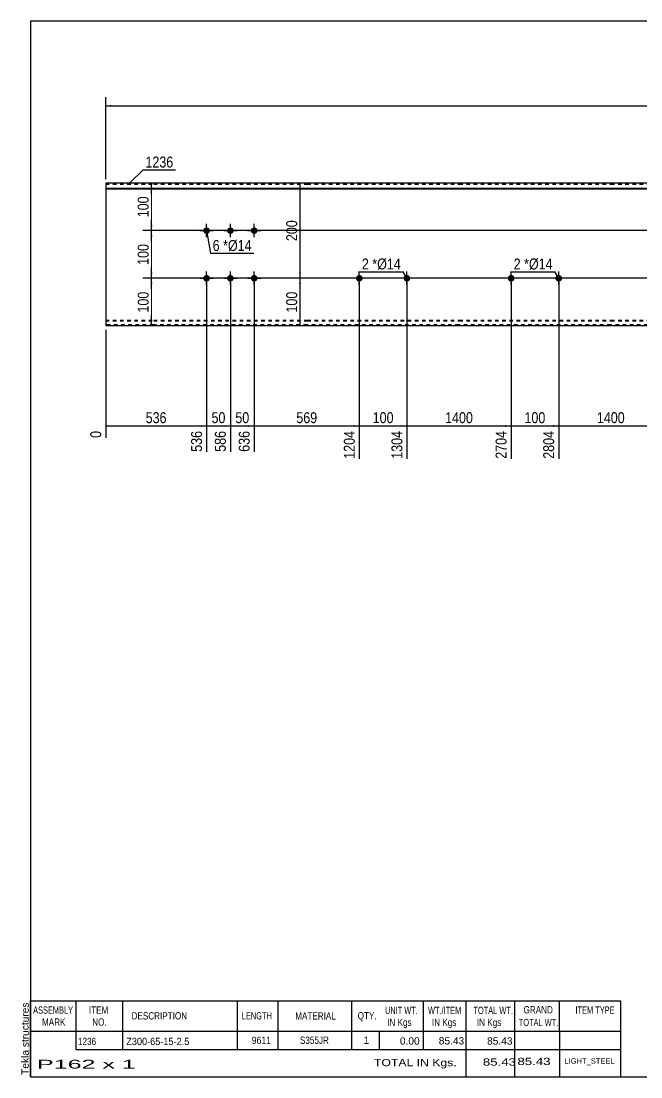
# Model space of a CAD drawing. Header units: millimetres. Extents: x -22 to 380, y -216 to 61.
# Drawn here: x -22.2 to 140.5, y -215.8 to 61.2 of the extents above; entities that cross this region are included whole.
import ezdxf

# ---------------------------------------------------------------- set-up
doc = ezdxf.new("R2010")
doc.units = ezdxf.units.MM
doc.linetypes.add('DXK_LINE_DOT1', pattern=[1.8814, 0.9407, -0.9407])
doc.styles.add('Arial', font='ARIAL.TTF', dxfattribs={"height": 0.2})
doc.styles.add('Arial Narrow', font='ARIALN.TTF', dxfattribs={"height": 0.2})

# ---------------------------------------------------------------- blocks, each defined once
blk = doc.blocks.new('Unknown-628700877-1200')
at = {"color": 5, "linetype": 'Continuous'}
for p, q in [((380.29, 61.23), (-19.71, 61.23)), ((-19.71, 61.23), (-19.71, -215.77)), ((380.29, -215.77), (380.29, 61.23)), ((-19.71, -215.77), (380.29, -215.77))]:
    blk.add_line(p, q, dxfattribs=at)
at = {"color": 174, "linetype": 'Continuous', "style": 'Arial'}
blk.add_text('Tekla structures', height=1.9102, rotation=90, dxfattribs=at).set_placement((-20.21, -215.27))
blk = doc.blocks.new('Bolt-628700877-1289 - 1220')
at = {"linetype": 'Continuous'}
for points in [[(25.6, 6.25, -1), (27.35, 6.25, -1)], [(31.85, 6.25, -1), (33.6, 6.25, -1)], [(38.1, 6.25, -1), (39.85, 6.25, -1)], [(25.6, -6.25, -1), (27.35, -6.25, -1)], [(31.85, -6.25, -1), (33.6, -6.25, -1)], [(38.1, -6.25, -1), (39.85, -6.25, -1)]]:
    blk.add_hatch(color=3, dxfattribs=at).paths.add_polyline_path(points)
at = {"color": 3, "linetype": 'Continuous'}
for p, q in [((24.72, 6.25), (28.22, 6.25)), ((26.47, 4.5), (26.47, 8)), ((30.97, 6.25), (34.47, 6.25)), ((32.72, 4.5), (32.72, 8)), ((37.22, 6.25), (40.72, 6.25)), ((38.97, 4.5), (38.97, 8)), ((26.47, -8), (26.47, -4.5)), ((32.72, -8), (32.72, -4.5)), ((38.97, -8), (38.97, -4.5)), ((24.72, -6.25), (28.22, -6.25)), ((30.97, -6.25), (34.47, -6.25)), ((37.22, -6.25), (40.72, -6.25))]:
    blk.add_line(p, q, dxfattribs=at)
blk = doc.blocks.new('Part-628700877-1320 - 1220')
at = {"color": 2, "linetype": 'Continuous'}
for p, q in [((0, 18.75), (0, -18.75)), ((12.5, 18.75), (0, 18.75)), ((0, 17.42), (12.5, 17.42)), ((0, 17.2), (12.5, 17.2)), ((52.84, 18.75), (12.6, 18.75)), ((12.6, 17.42), (52.84, 17.42)), ((12.6, 17.2), (52.84, 17.2)), ((92.69, 18.75), (52.94, 18.75)), ((52.94, 17.42), (92.69, 17.42)), ((52.94, 17.2), (92.69, 17.2)), ((132.54, 18.75), (92.79, 18.75)), ((92.79, 17.42), (132.54, 17.42)), ((92.79, 17.2), (132.54, 17.2)), ((172.39, 18.75), (132.64, 18.75)), ((132.64, 17.42), (172.39, 17.42)), ((132.64, 17.2), (172.39, 17.2)), ((199.24, 18.75), (172.49, 18.75)), ((172.49, 17.42), (199.24, 17.42)), ((172.49, 17.2), (199.24, 17.2)), ((239.09, 18.75), (199.34, 18.75)), ((199.34, 17.42), (239.09, 17.42)), ((199.34, 17.2), (239.09, 17.2)), ((278.94, 18.75), (239.19, 18.75)), ((239.19, 17.42), (278.94, 17.42)), ((239.19, 17.2), (278.94, 17.2)), ((306.78, 18.75), (279.04, 18.75)), ((279.04, 17.42), (306.78, 17.42)), ((279.04, 17.2), (306.78, 17.2)), ((347.13, 18.75), (306.88, 18.75)), ((306.88, 17.42), (347.13, 17.42)), ((306.88, 17.2), (347.13, 17.2)), ((364.22, 18.75), (347.23, 18.75)), ((347.23, 17.42), (364.22, 17.42)), ((347.23, 17.2), (364.22, 17.2)), ((364.22, -18.75), (364.22, 18.75)), ((12.5, -18.75), (0, -18.75)), ((52.84, -18.75), (12.6, -18.75)), ((92.69, -18.75), (52.94, -18.75)), ((132.54, -18.75), (92.79, -18.75)), ((172.39, -18.75), (132.64, -18.75)), ((199.24, -18.75), (172.49, -18.75)), ((239.09, -18.75), (199.34, -18.75)), ((278.94, -18.75), (239.19, -18.75)), ((306.78, -18.75), (279.04, -18.75)), ((347.13, -18.75), (306.88, -18.75)), ((364.22, -18.75), (347.23, -18.75))]:
    blk.add_line(p, q, dxfattribs=at)
at = {"color": 7, "linetype": 'DXK_LINE_DOT1'}
for p, q in [((0, 18.44), (12.5, 18.44)), ((12.6, 18.44), (52.84, 18.44)), ((52.94, 18.44), (92.69, 18.44)), ((92.79, 18.44), (132.54, 18.44)), ((132.64, 18.44), (172.39, 18.44)), ((172.49, 18.44), (199.24, 18.44)), ((199.34, 18.44), (239.09, 18.44)), ((239.19, 18.44), (278.94, 18.44)), ((279.04, 18.44), (306.78, 18.44)), ((306.88, 18.44), (347.13, 18.44)), ((347.23, 18.44), (364.22, 18.44)), ((0, -17.2), (12.5, -17.2)), ((0, -17.42), (12.5, -17.42)), ((12.5, -18.44), (0, -18.44)), ((12.6, -17.2), (52.84, -17.2)), ((12.6, -17.42), (52.84, -17.42)), ((52.84, -18.44), (12.6, -18.44)), ((52.94, -17.2), (92.69, -17.2)), ((52.94, -17.42), (92.69, -17.42)), ((92.69, -18.44), (52.94, -18.44)), ((92.79, -17.2), (132.54, -17.2)), ((92.79, -17.42), (132.54, -17.42)), ((132.54, -18.44), (92.79, -18.44)), ((132.64, -17.2), (172.39, -17.2)), ((132.64, -17.42), (172.39, -17.42)), ((172.39, -18.44), (132.64, -18.44)), ((172.49, -17.2), (199.24, -17.2)), ((172.49, -17.42), (199.24, -17.42)), ((199.24, -18.44), (172.49, -18.44)), ((199.34, -17.2), (239.09, -17.2)), ((199.34, -17.42), (239.09, -17.42)), ((239.09, -18.44), (199.34, -18.44)), ((239.19, -17.2), (278.94, -17.2)), ((239.19, -17.42), (278.94, -17.42)), ((278.94, -18.44), (239.19, -18.44)), ((279.04, -17.2), (306.78, -17.2)), ((279.04, -17.42), (306.78, -17.42)), ((306.78, -18.44), (279.04, -18.44)), ((306.88, -17.2), (347.13, -17.2)), ((306.88, -17.42), (347.13, -17.42)), ((347.13, -18.44), (306.88, -18.44)), ((347.23, -17.2), (364.22, -17.2)), ((347.23, -17.42), (364.22, -17.42)), ((364.22, -18.44), (347.23, -18.44))]:
    blk.add_line(p, q, dxfattribs=at)
blk = doc.blocks.new('Bolt-628700877-1325 - 1220')
at = {"linetype": 'Continuous'}
for points in [[(66.57, -7.12), (66.39, -7.1), (66.21, -7.05), (66.05, -6.96), (65.92, -6.83), (65.81, -6.69), (65.74, -6.52), (65.7, -6.34), (65.7, -6.16), (65.74, -5.98), (65.81, -5.81), (65.92, -5.66), (66.05, -5.54), (66.21, -5.45), (66.39, -5.39), (66.57, -5.37), (66.75, -5.39), (66.92, -5.45), (67.08, -5.54), (67.22, -5.66), (67.33, -5.81), (67.4, -5.98), (67.44, -6.16), (67.44, -6.34), (67.4, -6.52), (67.33, -6.69), (67.22, -6.83), (67.08, -6.96), (66.92, -7.05), (66.75, -7.1)], [(79.07, -7.12), (78.89, -7.1), (78.71, -7.05), (78.55, -6.96), (78.42, -6.83), (78.31, -6.69), (78.24, -6.52), (78.2, -6.34), (78.2, -6.16), (78.24, -5.98), (78.31, -5.81), (78.42, -5.66), (78.55, -5.54), (78.71, -5.45), (78.89, -5.39), (79.07, -5.37), (79.25, -5.39), (79.42, -5.45), (79.58, -5.54), (79.72, -5.66), (79.83, -5.81), (79.9, -5.98), (79.94, -6.16), (79.94, -6.34), (79.9, -6.52), (79.83, -6.69), (79.72, -6.83), (79.58, -6.96), (79.42, -7.05), (79.25, -7.1)]]:
    blk.add_hatch(color=3, dxfattribs=at).paths.add_polyline_path(points)
at = {"color": 3, "linetype": 'Continuous'}
for p, q in [((66.57, -8), (66.57, -4.5)), ((79.07, -8), (79.07, -4.5)), ((68.32, -6.25), (64.82, -6.25)), ((80.82, -6.25), (77.32, -6.25))]:
    blk.add_line(p, q, dxfattribs=at)
blk = doc.blocks.new('Bolt-628700877-1330 - 1220')
at = {"linetype": 'Continuous'}
for points in [[(106.42, -7.12), (106.24, -7.1), (106.06, -7.05), (105.9, -6.96), (105.77, -6.83), (105.66, -6.69), (105.59, -6.52), (105.55, -6.34), (105.55, -6.16), (105.59, -5.98), (105.66, -5.81), (105.77, -5.66), (105.9, -5.54), (106.06, -5.45), (106.24, -5.39), (106.42, -5.37), (106.6, -5.39), (106.77, -5.45), (106.93, -5.54), (107.07, -5.66), (107.18, -5.81), (107.25, -5.98), (107.29, -6.16), (107.29, -6.34), (107.25, -6.52), (107.18, -6.69), (107.07, -6.83), (106.93, -6.96), (106.77, -7.05), (106.6, -7.1)], [(118.92, -7.12), (118.74, -7.1), (118.56, -7.05), (118.4, -6.96), (118.27, -6.83), (118.16, -6.69), (118.09, -6.52), (118.05, -6.34), (118.05, -6.16), (118.09, -5.98), (118.16, -5.81), (118.27, -5.66), (118.4, -5.54), (118.56, -5.45), (118.74, -5.39), (118.92, -5.37), (119.1, -5.39), (119.27, -5.45), (119.43, -5.54), (119.57, -5.66), (119.68, -5.81), (119.75, -5.98), (119.79, -6.16), (119.79, -6.34), (119.75, -6.52), (119.68, -6.69), (119.57, -6.83), (119.43, -6.96), (119.27, -7.05), (119.1, -7.1)]]:
    blk.add_hatch(color=3, dxfattribs=at).paths.add_polyline_path(points)
at = {"color": 3, "linetype": 'Continuous'}
for p, q in [((106.42, -8), (106.42, -4.5)), ((118.92, -8), (118.92, -4.5)), ((108.17, -6.25), (104.67, -6.25)), ((120.67, -6.25), (117.17, -6.25))]:
    blk.add_line(p, q, dxfattribs=at)
blk = doc.blocks.new('StraightDimension-628700877-1927 - 1220')
at = {"linetype": 'Continuous'}
for points in [[(50.75, 17.25), (51, 18.75), (51.25, 17.25)], [(51.25, -4.75), (51, -6.25), (50.75, -4.75)]]:
    blk.add_hatch(color=7, dxfattribs=at).paths.add_polyline_path(points)
at = {"color": 7, "linetype": 'Continuous'}
for p, q in [((65.57, 18.75), (48.75, 18.75)), ((51, -6.25), (51, 18.75)), ((251.82, -6.25), (48.75, -6.25))]:
    blk.add_line(p, q, dxfattribs=at)
at = {"color": 0}
blk.add_wipeout([(50.85, 9.59), (46.65, 9.59), (46.65, 2.91), (50.85, 2.91)], dxfattribs=at)
at = {"color": 3, "style": 'Arial Narrow'}
blk.add_text('200', height=2.863, rotation=90.0002, dxfattribs=at).set_placement((50.25, 3.51))
blk = doc.blocks.new('StraightDimension-628700877-2180 - 1220')
at = {"linetype": 'Continuous'}
for points in [[(11.75, 17.25), (12, 18.75), (12.25, 17.25)], [(12.25, 7.75), (12, 6.25), (11.75, 7.75)]]:
    blk.add_hatch(color=7, dxfattribs=at).paths.add_polyline_path(points)
at = {"color": 7, "linetype": 'Continuous'}
for p, q in [((25.47, 18.75), (9.75, 18.75)), ((12, 6.25), (12, 18.75)), ((291.91, 6.25), (9.75, 6.25))]:
    blk.add_line(p, q, dxfattribs=at)
at = {"color": 0}
blk.add_wipeout([(11.85, 15.84), (7.65, 15.84), (7.65, 9.16), (11.85, 9.16)], dxfattribs=at)
at = {"color": 3, "style": 'Arial Narrow'}
blk.add_text('100', height=2.863, rotation=90.0002, dxfattribs=at).set_placement((11.25, 9.76))
blk = doc.blocks.new('StraightDimension-628700877-1359 - 1220')
at = {"linetype": 'Continuous'}
for points in [[(1.5, 38.75), (0, 39), (1.5, 39.25)], [(362.72, 39.25), (364.22, 39), (362.72, 38.75)]]:
    blk.add_hatch(color=7, dxfattribs=at).paths.add_polyline_path(points)
at = {"color": 7, "linetype": 'Continuous'}
for p, q in [((0, 19.75), (0, 41.25)), ((0, 39), (364.22, 39)), ((364.22, 19.75), (364.22, 41.25))]:
    blk.add_line(p, q, dxfattribs=at)
at = {"color": 0}
blk.add_wipeout([(186.37, 39.15), (186.37, 43.35), (177.86, 43.35), (177.86, 39.15)], dxfattribs=at)
at = {"color": 3, "style": 'Arial Narrow'}
blk.add_text('9611', height=2.863, dxfattribs=at).set_placement((178.46, 39.75))
blk = doc.blocks.new('StraightDimension-628700877-2242 - 1220')
at = {"linetype": 'Continuous'}
blk.add_hatch(color=7, dxfattribs=at).paths.add_polyline_path([(24.97, -44.75), (26.47, -45), (24.97, -45.25)])
at = {"color": 7, "linetype": 'Continuous'}
for p, q in [((26.47, -7.25), (26.47, -51.78)), ((0, -19.75), (0, -48.13)), ((0, -45), (26.47, -45))]:
    blk.add_line(p, q, dxfattribs=at)
at = {"color": 0}
blk.add_wipeout([(16.58, -44.85), (16.58, -40.65), (9.89, -40.65), (9.89, -44.85)], dxfattribs=at)
at = {"color": 0, "linetype": 'Continuous'}
for points in [[(-0.6, -45.7), (-4.8, -45.7), (-4.8, -48.73), (-0.6, -48.73)], [(25.87, -45.7), (21.67, -45.7), (21.67, -52.38), (25.87, -52.38)]]:
    blk.add_wipeout(points, dxfattribs=at)
at = {"color": 3, "style": 'Arial Narrow'}
blk.add_text('536', height=2.863, dxfattribs=at).set_placement((10.49, -44.25))
at = {"color": 3, "linetype": 'Continuous', "style": 'Arial Narrow'}
for s, height, p in [('0', 2.86, (-1.2, -48.13)), ('536', 2.863, (25.27, -51.78))]:
    blk.add_text(s, height=height, rotation=90.0002, dxfattribs=at).set_placement(p)
blk = doc.blocks.new('StraightDimension-628700877-2238 - 1220')
at = {"linetype": 'Continuous'}
blk.add_hatch(color=7, dxfattribs=at).paths.add_polyline_path([(77.57, -44.75), (79.07, -45), (77.57, -45.25)])
at = {"color": 7, "linetype": 'Continuous'}
for p, q in [((66.57, -7.25), (66.57, -53.61)), ((79.07, -7.25), (79.07, -53.61)), ((66.57, -45), (79.07, -45))]:
    blk.add_line(p, q, dxfattribs=at)
at = {"color": 0}
blk.add_wipeout([(76.16, -44.85), (76.16, -40.65), (69.48, -40.65), (69.48, -44.85)], dxfattribs=at)
at = {"color": 3, "style": 'Arial Narrow'}
blk.add_text('100', height=2.863, dxfattribs=at).set_placement((70.08, -44.25))
at = {"color": 0, "linetype": 'Continuous'}
blk.add_wipeout([(78.47, -45.7), (74.27, -45.7), (74.27, -54.21), (78.47, -54.21)], dxfattribs=at)
at = {"color": 3, "linetype": 'Continuous', "style": 'Arial Narrow'}
blk.add_text('1304', height=2.863, rotation=90.0002, dxfattribs=at).set_placement((77.87, -53.61))
blk = doc.blocks.new('StraightDimension-628700877-1928 - 1220')
at = {"linetype": 'Continuous'}
for points in [[(50.75, -7.75), (51, -6.25), (51.25, -7.75)], [(51.25, -17.25), (51, -18.75), (50.75, -17.25)]]:
    blk.add_hatch(color=7, dxfattribs=at).paths.add_polyline_path(points)
at = {"color": 7, "linetype": 'Continuous'}
for p, q in [((251.82, -6.25), (48.75, -6.25)), ((51, -18.75), (51, -6.25)), ((65.57, -18.75), (48.75, -18.75))]:
    blk.add_line(p, q, dxfattribs=at)
at = {"color": 0}
blk.add_wipeout([(50.85, -9.16), (46.65, -9.16), (46.65, -15.84), (50.85, -15.84)], dxfattribs=at)
at = {"color": 3, "style": 'Arial Narrow'}
blk.add_text('100', height=2.863, rotation=90.0002, dxfattribs=at).set_placement((50.25, -15.24))
blk = doc.blocks.new('StraightDimension-628700877-2181 - 1220')
at = {"linetype": 'Continuous'}
for points in [[(11.75, 4.75), (12, 6.25), (12.25, 4.75)], [(12.25, -4.75), (12, -6.25), (11.75, -4.75)]]:
    blk.add_hatch(color=7, dxfattribs=at).paths.add_polyline_path(points)
at = {"color": 7, "linetype": 'Continuous'}
for p, q in [((291.91, 6.25), (9.75, 6.25)), ((12, -6.25), (12, 6.25)), ((291.91, -6.25), (9.75, -6.25))]:
    blk.add_line(p, q, dxfattribs=at)
at = {"color": 0}
blk.add_wipeout([(11.85, 3.34), (7.65, 3.34), (7.65, -3.34), (11.85, -3.34)], dxfattribs=at)
at = {"color": 3, "style": 'Arial Narrow'}
blk.add_text('100', height=2.863, rotation=90.0002, dxfattribs=at).set_placement((11.25, -2.74))
blk = doc.blocks.new('StraightDimension-628700877-2182 - 1220')
at = {"linetype": 'Continuous'}
for points in [[(11.75, -7.75), (12, -6.25), (12.25, -7.75)], [(12.25, -17.25), (12, -18.75), (11.75, -17.25)]]:
    blk.add_hatch(color=7, dxfattribs=at).paths.add_polyline_path(points)
at = {"color": 7, "linetype": 'Continuous'}
for p, q in [((291.91, -6.25), (9.75, -6.25)), ((12, -18.75), (12, -6.25)), ((25.47, -18.75), (9.75, -18.75))]:
    blk.add_line(p, q, dxfattribs=at)
at = {"color": 0}
blk.add_wipeout([(11.85, -9.16), (7.65, -9.16), (7.65, -15.84), (11.85, -15.84)], dxfattribs=at)
at = {"color": 3, "style": 'Arial Narrow'}
blk.add_text('100', height=2.863, rotation=90.0002, dxfattribs=at).set_placement((11.25, -15.24))
blk = doc.blocks.new('StraightDimension-628700877-2235 - 1220')
at = {"linetype": 'Continuous'}
blk.add_hatch(color=7, dxfattribs=at).paths.add_polyline_path([(144.77, -44.75), (146.27, -45), (144.77, -45.25)])
at = {"color": 7, "linetype": 'Continuous'}
for p, q in [((118.92, -7.25), (118.92, -53.61)), ((146.27, -7.25), (146.27, -53.61)), ((118.92, -45), (146.27, -45))]:
    blk.add_line(p, q, dxfattribs=at)
at = {"color": 0}
blk.add_wipeout([(136.85, -44.85), (136.85, -40.65), (128.34, -40.65), (128.34, -44.85)], dxfattribs=at)
at = {"color": 0, "linetype": 'Continuous'}
blk.add_wipeout([(145.67, -45.7), (141.47, -45.7), (141.47, -54.21), (145.67, -54.21)], dxfattribs=at)
at = {"color": 3, "style": 'Arial Narrow'}
blk.add_text('1400', height=2.863, dxfattribs=at).set_placement((128.94, -44.25))
at = {"color": 3, "linetype": 'Continuous', "style": 'Arial Narrow'}
blk.add_text('4204', height=2.863, rotation=90.0002, dxfattribs=at).set_placement((145.07, -53.61))
blk = doc.blocks.new('StraightDimension-628700877-2236 - 1220')
at = {"linetype": 'Continuous'}
blk.add_hatch(color=7, dxfattribs=at).paths.add_polyline_path([(117.42, -44.75), (118.92, -45), (117.42, -45.25)])
at = {"color": 7, "linetype": 'Continuous'}
for p, q in [((106.42, -7.25), (106.42, -53.61)), ((118.92, -7.25), (118.92, -53.61)), ((106.42, -45), (118.92, -45))]:
    blk.add_line(p, q, dxfattribs=at)
at = {"color": 0}
blk.add_wipeout([(116.01, -44.85), (116.01, -40.65), (109.33, -40.65), (109.33, -44.85)], dxfattribs=at)
at = {"color": 3, "style": 'Arial Narrow'}
blk.add_text('100', height=2.863, dxfattribs=at).set_placement((109.93, -44.25))
at = {"color": 0, "linetype": 'Continuous'}
blk.add_wipeout([(118.32, -45.7), (114.12, -45.7), (114.12, -54.21), (118.32, -54.21)], dxfattribs=at)
at = {"color": 3, "linetype": 'Continuous', "style": 'Arial Narrow'}
blk.add_text('2804', height=2.863, rotation=90.0002, dxfattribs=at).set_placement((117.72, -53.61))
blk = doc.blocks.new('StraightDimension-628700877-2237 - 1220')
at = {"linetype": 'Continuous'}
blk.add_hatch(color=7, dxfattribs=at).paths.add_polyline_path([(104.92, -44.75), (106.42, -45), (104.92, -45.25)])
at = {"color": 7, "linetype": 'Continuous'}
for p, q in [((79.07, -7.25), (79.07, -53.61)), ((106.42, -7.25), (106.42, -53.61)), ((79.07, -45), (106.42, -45))]:
    blk.add_line(p, q, dxfattribs=at)
at = {"color": 0}
blk.add_wipeout([(97, -44.85), (97, -40.65), (88.49, -40.65), (88.49, -44.85)], dxfattribs=at)
at = {"color": 0, "linetype": 'Continuous'}
blk.add_wipeout([(105.82, -45.7), (101.62, -45.7), (101.62, -54.21), (105.82, -54.21)], dxfattribs=at)
at = {"color": 3, "style": 'Arial Narrow'}
blk.add_text('1400', height=2.863, dxfattribs=at).set_placement((89.09, -44.25))
at = {"color": 3, "linetype": 'Continuous', "style": 'Arial Narrow'}
blk.add_text('2704', height=2.863, rotation=90.0002, dxfattribs=at).set_placement((105.22, -53.61))
blk = doc.blocks.new('StraightDimension-628700877-2239 - 1220')
at = {"linetype": 'Continuous'}
blk.add_hatch(color=7, dxfattribs=at).paths.add_polyline_path([(65.07, -44.75), (66.57, -45), (65.07, -45.25)])
at = {"color": 7, "linetype": 'Continuous'}
for p, q in [((38.97, -7.25), (38.97, -51.78)), ((66.57, -7.25), (66.57, -53.61)), ((38.97, -45), (66.57, -45))]:
    blk.add_line(p, q, dxfattribs=at)
at = {"color": 0}
blk.add_wipeout([(56.11, -44.85), (56.11, -40.65), (49.43, -40.65), (49.43, -44.85)], dxfattribs=at)
at = {"color": 0, "linetype": 'Continuous'}
blk.add_wipeout([(65.97, -45.7), (61.77, -45.7), (61.77, -54.21), (65.97, -54.21)], dxfattribs=at)
at = {"color": 3, "style": 'Arial Narrow'}
blk.add_text('569', height=2.863, dxfattribs=at).set_placement((50.03, -44.25))
at = {"color": 3, "linetype": 'Continuous', "style": 'Arial Narrow'}
blk.add_text('1204', height=2.863, rotation=90.0002, dxfattribs=at).set_placement((65.37, -53.61))
blk = doc.blocks.new('StraightDimension-628700877-2240 - 1220')
at = {"linetype": 'Continuous'}
blk.add_hatch(color=7, dxfattribs=at).paths.add_polyline_path([(37.47, -44.75), (38.97, -45), (37.47, -45.25)])
at = {"color": 7, "linetype": 'Continuous'}
for p, q in [((32.72, -7.25), (32.72, -51.78)), ((38.97, -7.25), (38.97, -51.78)), ((32.72, -45), (38.97, -45))]:
    blk.add_line(p, q, dxfattribs=at)
at = {"color": 0}
blk.add_wipeout([(38.27, -44.85), (38.27, -40.65), (33.42, -40.65), (33.42, -44.85)], dxfattribs=at)
at = {"color": 3, "style": 'Arial Narrow'}
blk.add_text('50', height=2.863, dxfattribs=at).set_placement((34.02, -44.25))
at = {"color": 0, "linetype": 'Continuous'}
blk.add_wipeout([(38.37, -45.7), (34.17, -45.7), (34.17, -52.38), (38.37, -52.38)], dxfattribs=at)
at = {"color": 3, "linetype": 'Continuous', "style": 'Arial Narrow'}
blk.add_text('636', height=2.863, rotation=90.0002, dxfattribs=at).set_placement((37.77, -51.78))
blk = doc.blocks.new('StraightDimension-628700877-2241 - 1220')
at = {"linetype": 'Continuous'}
blk.add_hatch(color=7, dxfattribs=at).paths.add_polyline_path([(31.22, -44.75), (32.72, -45), (31.22, -45.25)])
at = {"color": 7, "linetype": 'Continuous'}
for p, q in [((26.47, -7.25), (26.47, -51.78)), ((32.72, -7.25), (32.72, -51.78)), ((26.47, -45), (32.72, -45))]:
    blk.add_line(p, q, dxfattribs=at)
at = {"color": 0}
blk.add_wipeout([(32.02, -44.85), (32.02, -40.65), (27.17, -40.65), (27.17, -44.85)], dxfattribs=at)
at = {"color": 3, "style": 'Arial Narrow'}
blk.add_text('50', height=2.863, dxfattribs=at).set_placement((27.77, -44.25))
at = {"color": 0, "linetype": 'Continuous'}
blk.add_wipeout([(32.12, -45.7), (27.92, -45.7), (27.92, -52.38), (32.12, -52.38)], dxfattribs=at)
at = {"color": 3, "linetype": 'Continuous', "style": 'Arial Narrow'}
blk.add_text('586', height=2.863, rotation=90.0002, dxfattribs=at).set_placement((31.52, -51.78))
blk = doc.blocks.new('CBS_BOM-628700877-2437')
at = {"color": 7, "linetype": 'Continuous'}
for p, q in [((-19.74, -203.8), (-19.74, -195.8)), ((-19.74, -195.8), (135.18, -195.8)), ((-7.74, -203.8), (-7.74, -195.8)), ((4.45, -203.8), (4.45, -195.8)), ((34.62, -203.8), (34.62, -195.8)), ((45.3, -203.8), (45.3, -195.8)), ((64.61, -203.8), (64.61, -195.8)), ((83.41, -203.8), (83.41, -195.8)), ((94.63, -203.8), (94.63, -195.8)), ((107.41, -203.8), (107.41, -195.8)), ((119.16, -203.8), (119.16, -195.8)), ((135.18, -195.8), (135.18, -203.79)), ((-19.74, -203.8), (135.18, -203.8)), ((-19.74, -208.6), (-19.74, -203.8)), ((-7.74, -208.6), (-7.74, -203.8)), ((4.45, -208.6), (4.45, -203.8)), ((34.62, -208.6), (34.62, -203.8)), ((45.3, -208.6), (45.3, -203.8)), ((64.61, -208.6), (64.61, -203.8)), ((71.88, -208.6), (71.88, -203.8)), ((83.41, -208.6), (83.41, -203.8)), ((94.63, -208.6), (94.63, -203.8)), ((107.41, -208.6), (107.41, -203.8)), ((119.18, -208.6), (119.18, -203.8)), ((135.18, -203.8), (135.18, -208.6)), ((-19.74, -215.8), (-19.74, -208.62)), ((-7.74, -208.6), (135.18, -208.6)), ((94.63, -215.8), (94.63, -208.62)), ((107.41, -215.8), (107.41, -208.62)), ((119.22, -215.8), (119.22, -208.62)), ((135.18, -208.6), (135.18, -215.8)), ((-19.74, -215.8), (135.18, -215.8))]:
    blk.add_line(p, q, dxfattribs=at)
at = {"color": 3, "linetype": 'Continuous', "style": 'Arial'}
for s, height, width, p in [('ASSEMBLY', 1.91, 0.7, (-19.06, -199.22)), ('ITEM', 1.91, 0.8, (-4.41, -199.22)), ('DESCRIPTION', 1.9102, 0.8, (6.78, -200.73)), ('LENGTH', 1.91, 0.7, (35.72, -200.73)), ('MATERIAL', 1.91, 0.8, (49.74, -200.77)), ('QTY.', 1.91, 0.8, (66.14, -200.7)), ('UNIT WT.', 1.91, 0.7, (73.3, -199.3)), ('WT./ITEM', 1.91, 0.7, (84.6, -199.3)), ('TOTAL WT.', 1.91, 0.7, (96.53, -199.3)), ('GRAND', 1.91, 0.8, (109.68, -199.14)), ('ITEM TYPE', 1.91, 0.7, (123.32, -199.22)), ('MARK', 1.91, 0.8, (-16.74, -202.36)), ('NO.', 1.91, 0.8, (-3.55, -202.36)), ('IN Kgs', 1.91, 0.8, (73.88, -202.44)), ('IN Kgs', 1.91, 0.8, (85.64, -202.44)), ('IN Kgs', 1.91, 0.8, (97.43, -202.44)), ('TOTAL WT.', 1.91, 0.7, (108.43, -202.48))]:
    blk.add_text(s, height=height, dxfattribs=dict(at, width=width)).set_placement(p)
at = {"color": 7, "linetype": 'Continuous', "style": 'Arial'}
for s, height, width, p in [('1236', 1.91, 0.8, (-7.28, -207.45)), ('Z300-65-15-2.5', 1.9102, 0.9, (5.39, -207.45)), ('9611', 1.91, 0.85, (38.33, -207.17)), ('S355JR', 1.91, 0.8, (50.98, -207.13))]:
    blk.add_text(s, height=height, dxfattribs=dict(at, width=width)).set_placement(p)
for s, p in [('1', (67.7, -207.13)), ('0.00', (77.22, -207.33)), ('85.43', (87.43, -207.29)), ('85.43', (100.11, -207.33))]:
    blk.add_text(s, height=1.91, dxfattribs=at).set_placement(p)
at = {"color": 6, "linetype": 'Continuous', "style": 'Arial'}
for s, height, width, p in [('P162 x 1', 2.292, 2.05, (-18.02, -213.61)), ('TOTAL IN Kgs.', 1.9102, 1.2, (70.42, -213)), ('85.43', 1.91, 1.3, (99.01, -212.85)), ('85.43', 1.91, 1.3, (108.09, -212.69))]:
    blk.add_text(s, height=height, dxfattribs=dict(at, width=width)).set_placement(p)
blk.add_text('LIGHT_STEEL', height=1.4135, dxfattribs=at).set_placement((120.44, -212.34))
blk = doc.blocks.new('Mark-628700877-1285 - 1220')
at = {"color": 0}
blk.add_wipeout([(29.9, 0.92), (29.9, 3.92), (28.07, 3.92), (28.07, 0.92)], dxfattribs=at)
blk.add_wipeout([(29.9, 0.92), (29.9, 3.92), (28.07, 3.92), (28.07, 0.92)], dxfattribs=at)
at = {"color": 7, "linetype": 'Continuous'}
blk.add_line((26.47, 6.25), (27.47, 0.32), dxfattribs=at)
at = {"color": 0}
blk.add_wipeout([(32.08, 0.92), (32.08, 3.92), (30.8, 3.92), (30.8, 0.92)], dxfattribs=at)
blk.add_wipeout([(32.08, 0.92), (32.08, 3.92), (30.8, 3.92), (30.8, 0.92)], dxfattribs=at)
at = {"color": 3, "style": 'Arial Narrow'}
blk.add_text('6', height=2.86, dxfattribs=at).set_placement((28.07, 0.92))
at = {"color": 0}
blk.add_wipeout([(38.29, 0.92), (38.29, 3.92), (32.08, 3.92), (32.08, 0.92)], dxfattribs=at)
blk.add_wipeout([(38.29, 0.92), (38.29, 3.92), (32.08, 3.92), (32.08, 0.92)], dxfattribs=at)
at = {"color": 7, "linetype": 'Continuous'}
blk.add_line((27.47, 0.32), (38.89, 0.32), dxfattribs=at)
at = {"color": 3, "style": 'Arial Narrow'}
for s, height, p in [('*', 2.86, (30.8, 0.92)), ('Ø14', 2.863, (32.08, 0.92))]:
    blk.add_text(s, height=height, dxfattribs=at).set_placement(p)
blk = doc.blocks.new('Mark-628700877-1316 - 1220')
at = {"color": 0}
blk.add_wipeout([(17.73, 22.82), (17.73, 25.82), (10.42, 25.82), (10.42, 22.82)], dxfattribs=at)
blk.add_wipeout([(17.73, 22.82), (17.73, 25.82), (10.42, 25.82), (10.42, 22.82)], dxfattribs=at)
at = {"color": 7, "linetype": 'Continuous'}
for p, q in [((6.28, 18.69), (9.82, 22.22)), ((9.82, 22.22), (18.33, 22.22))]:
    blk.add_line(p, q, dxfattribs=at)
at = {"color": 3, "style": 'Arial Narrow'}
blk.add_text('1236', height=2.863, dxfattribs=at).set_placement((10.42, 22.82))
blk = doc.blocks.new('Mark-628700877-1321 - 1220')
at = {"color": 0}
blk.add_wipeout([(69.08, -3.92), (69.08, -0.92), (67.25, -0.92), (67.25, -3.92)], dxfattribs=at)
blk.add_wipeout([(69.08, -3.92), (69.08, -0.92), (67.25, -0.92), (67.25, -3.92)], dxfattribs=at)
blk.add_wipeout([(71.25, -3.92), (71.25, -0.92), (69.98, -0.92), (69.98, -3.92)], dxfattribs=at)
blk.add_wipeout([(71.25, -3.92), (71.25, -0.92), (69.98, -0.92), (69.98, -3.92)], dxfattribs=at)
at = {"color": 3, "style": 'Arial Narrow'}
blk.add_text('2', height=2.86, dxfattribs=at).set_placement((67.25, -3.92))
at = {"color": 0}
blk.add_wipeout([(77.47, -3.92), (77.47, -0.92), (71.25, -0.92), (71.25, -3.92)], dxfattribs=at)
blk.add_wipeout([(77.47, -3.92), (77.47, -0.92), (71.25, -0.92), (71.25, -3.92)], dxfattribs=at)
at = {"color": 7, "linetype": 'Continuous'}
for p in [(66.65, -4.52), (79.07, -6.25)]:
    blk.add_line(p, (78.07, -4.52), dxfattribs=at)
at = {"color": 3, "style": 'Arial Narrow'}
for s, height, p in [('*', 2.86, (69.98, -3.92)), ('Ø14', 2.863, (71.25, -3.92))]:
    blk.add_text(s, height=height, dxfattribs=at).set_placement(p)
blk = doc.blocks.new('Mark-628700877-1326 - 1220')
at = {"color": 0}
blk.add_wipeout([(108.93, -3.92), (108.93, -0.92), (107.1, -0.92), (107.1, -3.92)], dxfattribs=at)
blk.add_wipeout([(108.93, -3.92), (108.93, -0.92), (107.1, -0.92), (107.1, -3.92)], dxfattribs=at)
blk.add_wipeout([(111.1, -3.92), (111.1, -0.92), (109.83, -0.92), (109.83, -3.92)], dxfattribs=at)
blk.add_wipeout([(111.1, -3.92), (111.1, -0.92), (109.83, -0.92), (109.83, -3.92)], dxfattribs=at)
at = {"color": 3, "style": 'Arial Narrow'}
blk.add_text('2', height=2.86, dxfattribs=at).set_placement((107.1, -3.92))
at = {"color": 0}
blk.add_wipeout([(117.32, -3.92), (117.32, -0.92), (111.1, -0.92), (111.1, -3.92)], dxfattribs=at)
blk.add_wipeout([(117.32, -3.92), (117.32, -0.92), (111.1, -0.92), (111.1, -3.92)], dxfattribs=at)
at = {"color": 7, "linetype": 'Continuous'}
for p in [(106.5, -4.52), (118.92, -6.25)]:
    blk.add_line(p, (117.92, -4.52), dxfattribs=at)
at = {"color": 3, "style": 'Arial Narrow'}
for s, height, p in [('*', 2.86, (109.83, -3.92)), ('Ø14', 2.863, (111.1, -3.92))]:
    blk.add_text(s, height=height, dxfattribs=at).set_placement(p)

msp = doc.modelspace()

# ---------------------------------------------------------------- block references
for name in ['Unknown-628700877-1200', 'Part-628700877-1320 - 1220', 'Bolt-628700877-1289 - 1220', 'Bolt-628700877-1325 - 1220', 'Bolt-628700877-1330 - 1220', 'CBS_BOM-628700877-2437']:
    msp.add_blockref(name, (0, 0))

# ---------------------------------------------------------------- next in the draw order: block references
for name in ['StraightDimension-628700877-1927 - 1220', 'StraightDimension-628700877-2242 - 1220']:
    msp.add_blockref(name, (0, 0))

# ---------------------------------------------------------------- next in the draw order: block references
for name in ['StraightDimension-628700877-2180 - 1220', 'StraightDimension-628700877-2238 - 1220']:
    msp.add_blockref(name, (0, 0))

# ---------------------------------------------------------------- next in the draw order: block references
for name in ['StraightDimension-628700877-1359 - 1220', 'StraightDimension-628700877-1928 - 1220']:
    msp.add_blockref(name, (0, 0))

# ---------------------------------------------------------------- next in the draw order: block references
for name in ['Mark-628700877-1316 - 1220', 'StraightDimension-628700877-2181 - 1220']:
    msp.add_blockref(name, (0, 0))

# ---------------------------------------------------------------- next in the draw order: block references
for name in ['Mark-628700877-1285 - 1220', 'StraightDimension-628700877-2182 - 1220']:
    msp.add_blockref(name, (0, 0))

# ---------------------------------------------------------------- next in the draw order: block references
for name in ['StraightDimension-628700877-2239 - 1220', 'StraightDimension-628700877-2235 - 1220']:
    msp.add_blockref(name, (0, 0))

# ---------------------------------------------------------------- next in the draw order: block references
for name in ['StraightDimension-628700877-2240 - 1220', 'StraightDimension-628700877-2236 - 1220']:
    msp.add_blockref(name, (0, 0))

# ---------------------------------------------------------------- next in the draw order: block references
for name in ['StraightDimension-628700877-2241 - 1220', 'StraightDimension-628700877-2237 - 1220']:
    msp.add_blockref(name, (0, 0))

# ---------------------------------------------------------------- next in the draw order: block references
for name in ['Mark-628700877-1321 - 1220', 'Mark-628700877-1326 - 1220']:
    msp.add_blockref(name, (0, 0))

doc.saveas('drawing.dxf')
